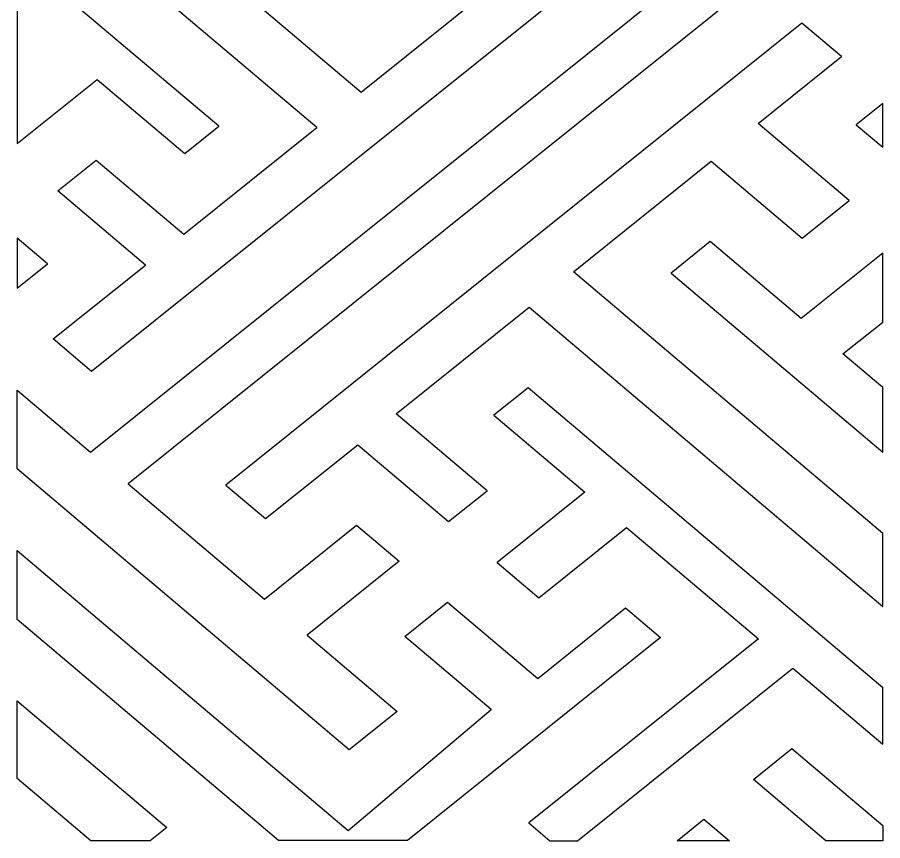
# Model space of a CAD drawing. Header units: centimetres. Extents: x -23.3 to 23.3, y -39.9 to 39.9.
# Drawn here: x -23.3 to -2.43, y -39.9 to -20.03 of the extents above; entities that cross this region are included whole.
import ezdxf

# ---------------------------------------------------------------- set-up
doc = ezdxf.new("R2010")
doc.units = ezdxf.units.CM
doc.header["$MEASUREMENT"] = 0
doc.layers.add('layer 1', color=7, linetype='Continuous')

msp = doc.modelspace()

# ---------------------------------------------------------------- linework, layer by layer
at = {"layer": 'layer 1', "color": 114}
for points, knots in [([(-2.43441, -19.85233), (-2.43441, -19.85233), (-2.43441, -18.38229), (-2.43441, -18.38229), (-2.43441, -18.38229), (-2.43441, -18.38229), (-10.71352, -11.37288), (-10.71352, -11.37288), (-10.71352, -11.37288), (-10.71352, -11.37288), (-11.60502, -12.08814), (-11.60502, -12.08814), (-11.60502, -12.08814), (-11.60502, -12.08814), (-9.4662, -13.89894), (-9.4662, -13.89894), (-9.4662, -13.89894), (-9.4662, -13.89894), (-11.4755, -15.51104), (-11.4755, -15.51104), (-11.4755, -15.51104), (-11.4755, -15.51104), (-10.52888, -16.31248), (-10.52888, -16.31248), (-10.52888, -16.31248), (-10.52888, -16.31248), (-8.51959, -14.7004), (-8.51959, -14.7004), (-8.51959, -14.7004), (-8.51959, -14.7004), (-5.25966, -17.46037), (-5.25966, -17.46037), (-5.25966, -17.46037), (-5.25966, -17.46037), (-21.53756, -30.52044), (-21.53756, -30.52044), (-21.53756, -30.52044), (-21.53756, -30.52044), (-23.30431, -29.02466), (-23.30431, -29.02466), (-23.30431, -29.02466), (-23.30431, -29.02466), (-23.30431, -30.92901), (-23.30431, -30.92901), (-23.30431, -30.92901), (-23.30431, -30.92901), (-15.29966, -37.70603), (-15.29966, -37.70603), (-15.29966, -37.70603), (-15.29966, -37.70603), (-14.14479, -36.77946), (-14.14479, -36.77946), (-14.14479, -36.77946), (-14.14479, -36.77946), (-16.31752, -34.93991), (-16.31752, -34.93991), (-16.31752, -34.93991), (-16.31752, -34.93991), (-14.09402, -33.15596), (-14.09402, -33.15596), (-14.09402, -33.15596), (-14.09402, -33.15596), (-15.12073, -32.2867), (-15.12073, -32.2867), (-15.12073, -32.2867), (-15.12073, -32.2867), (-17.34424, -34.07065), (-17.34424, -34.07065), (-17.34424, -34.07065), (-17.34424, -34.07065), (-20.63287, -31.28638), (-20.63287, -31.28638), (-20.63287, -31.28638), (-20.63287, -31.28638), (-4.35496, -18.22632), (-4.35496, -18.22632), (-4.35496, -18.22632), (-4.35496, -18.22632), (-2.43441, -19.85233), (-2.43441, -19.85233)], [0, 0, 0, 0, 0.04761905, 0.04761905, 0.04761905, 0.04761905, 0.0952381, 0.0952381, 0.0952381, 0.0952381, 0.14285714, 0.14285714, 0.14285714, 0.14285714, 0.19047619, 0.19047619, 0.19047619, 0.19047619, 0.23809524, 0.23809524, 0.23809524, 0.23809524, 0.28571429, 0.28571429, 0.28571429, 0.28571429, 0.33333333, 0.33333333, 0.33333333, 0.33333333, 0.38095238, 0.38095238, 0.38095238, 0.38095238, 0.42857143, 0.42857143, 0.42857143, 0.42857143, 0.47619048, 0.47619048, 0.47619048, 0.47619048, 0.52380952, 0.52380952, 0.52380952, 0.52380952, 0.57142857, 0.57142857, 0.57142857, 0.57142857, 0.61904762, 0.61904762, 0.61904762, 0.61904762, 0.66666667, 0.66666667, 0.66666667, 0.66666667, 0.71428571, 0.71428571, 0.71428571, 0.71428571, 0.76190476, 0.76190476, 0.76190476, 0.76190476, 0.80952381, 0.80952381, 0.80952381, 0.80952381, 0.85714286, 0.85714286, 0.85714286, 0.85714286, 0.9047619, 0.9047619, 0.9047619, 0.9047619, 1, 1, 1, 1]), ([(-22.32866, -24.21887), (-22.32866, -24.21887), (-20.21582, -26.00767), (-20.21582, -26.00767), (-20.21582, -26.00767), (-20.21582, -26.00767), (-22.43931, -27.79162), (-22.43931, -27.79162), (-22.43931, -27.79162), (-22.43931, -27.79162), (-21.5119, -28.57679), (-21.5119, -28.57679), (-21.5119, -28.57679), (-21.5119, -28.57679), (-7.61782, -17.42925), (-7.61782, -17.42925), (-7.61782, -17.42925), (-7.61782, -17.42925), (-8.54521, -16.64409), (-8.54521, -16.64409), (-8.54521, -16.64409), (-8.54521, -16.64409), (-10.55452, -18.25618), (-10.55452, -18.25618), (-10.55452, -18.25618), (-10.55452, -18.25618), (-12.66739, -16.46734), (-12.66739, -16.46734), (-12.66739, -16.46734), (-12.66739, -16.46734), (-13.8007, -17.37661), (-13.8007, -17.37661), (-13.8007, -17.37661), (-13.8007, -17.37661), (-11.6878, -19.16547), (-11.6878, -19.16547), (-11.6878, -19.16547), (-11.6878, -19.16547), (-15.01569, -21.83551), (-15.01569, -21.83551), (-15.01569, -21.83551), (-15.01569, -21.83551), (-23.30432, -14.81805), (-23.30432, -14.81805), (-23.30432, -14.81805), (-23.30432, -14.81805), (-23.30432, -16.57845), (-23.30432, -16.57845), (-23.30432, -16.57845), (-23.30432, -16.57845), (-16.08329, -22.69204), (-16.08329, -22.69204), (-16.08329, -22.69204), (-16.08329, -22.69204), (-19.28848, -25.26365), (-19.28848, -25.26365), (-19.28848, -25.26365), (-19.28848, -25.26365), (-21.40133, -23.47484), (-21.40133, -23.47484), (-21.40133, -23.47484), (-21.40133, -23.47484), (-22.32866, -24.21887), (-22.32866, -24.21887)], [0, 0, 0, 0, 0.05882353, 0.05882353, 0.05882353, 0.05882353, 0.11764706, 0.11764706, 0.11764706, 0.11764706, 0.17647059, 0.17647059, 0.17647059, 0.17647059, 0.23529412, 0.23529412, 0.23529412, 0.23529412, 0.29411765, 0.29411765, 0.29411765, 0.29411765, 0.35294118, 0.35294118, 0.35294118, 0.35294118, 0.41176471, 0.41176471, 0.41176471, 0.41176471, 0.47058824, 0.47058824, 0.47058824, 0.47058824, 0.52941176, 0.52941176, 0.52941176, 0.52941176, 0.58823529, 0.58823529, 0.58823529, 0.58823529, 0.64705882, 0.64705882, 0.64705882, 0.64705882, 0.70588235, 0.70588235, 0.70588235, 0.70588235, 0.76470588, 0.76470588, 0.76470588, 0.76470588, 0.82352941, 0.82352941, 0.82352941, 0.82352941, 0.88235294, 0.88235294, 0.88235294, 0.88235294, 1, 1, 1, 1]), ([(-19.26283, -23.32003), (-19.26283, -23.32003), (-21.37574, -21.53115), (-21.37574, -21.53115), (-21.37574, -21.53115), (-21.37574, -21.53115), (-23.3043, -23.07854), (-23.3043, -23.07854), (-23.3043, -23.07854), (-23.3043, -23.07854), (-23.30431, -18.54385), (-23.30431, -18.54385), (-23.30431, -18.54385), (-23.30431, -18.54385), (-18.44141, -22.66097), (-18.44141, -22.66097), (-18.44141, -22.66097), (-18.44141, -22.66097), (-19.26283, -23.32003), (-19.26283, -23.32003)], [0, 0, 0, 0, 0.16666667, 0.16666667, 0.16666667, 0.16666667, 0.33333333, 0.33333333, 0.33333333, 0.33333333, 0.5, 0.5, 0.5, 0.5, 0.66666667, 0.66666667, 0.66666667, 0.66666667, 1, 1, 1, 1]), ([(-3.24079, -24.44824), (-3.24079, -24.44824), (-4.37407, -25.35752), (-4.37407, -25.35752), (-4.37407, -25.35752), (-4.37407, -25.35752), (-6.5671, -23.50084), (-6.5671, -23.50084), (-6.5671, -23.50084), (-6.5671, -23.50084), (-9.895, -26.17087), (-9.895, -26.17087), (-9.895, -26.17087), (-9.895, -26.17087), (-2.43441, -32.48725), (-2.43441, -32.48725), (-2.43441, -32.48725), (-2.43441, -32.48725), (-2.4344, -34.24766), (-2.4344, -34.24766), (-2.4344, -34.24766), (-2.4344, -34.24766), (-10.96259, -27.02742), (-10.96259, -27.02742), (-10.96259, -27.02742), (-10.96259, -27.02742), (-14.16782, -29.59902), (-14.16782, -29.59902), (-14.16782, -29.59902), (-14.16782, -29.59902), (-11.97481, -31.45567), (-11.97481, -31.45567), (-11.97481, -31.45567), (-11.97481, -31.45567), (-12.90214, -32.19969), (-12.90214, -32.19969), (-12.90214, -32.19969), (-12.90214, -32.19969), (-15.09515, -30.343), (-15.09515, -30.343), (-15.09515, -30.343), (-15.09515, -30.343), (-17.31863, -32.12694), (-17.31863, -32.12694), (-17.31863, -32.12694), (-17.31863, -32.12694), (-18.27469, -31.31749), (-18.27469, -31.31749), (-18.27469, -31.31749), (-18.27469, -31.31749), (-4.38059, -20.17001), (-4.38059, -20.17001), (-4.38059, -20.17001), (-4.38059, -20.17001), (-3.4245, -20.97948), (-3.4245, -20.97948), (-3.4245, -20.97948), (-3.4245, -20.97948), (-5.4338, -22.59158), (-5.4338, -22.59158), (-5.4338, -22.59158), (-5.4338, -22.59158), (-3.24079, -24.44824), (-3.24079, -24.44824)], [0, 0, 0, 0, 0.05882353, 0.05882353, 0.05882353, 0.05882353, 0.11764706, 0.11764706, 0.11764706, 0.11764706, 0.17647059, 0.17647059, 0.17647059, 0.17647059, 0.23529412, 0.23529412, 0.23529412, 0.23529412, 0.29411765, 0.29411765, 0.29411765, 0.29411765, 0.35294118, 0.35294118, 0.35294118, 0.35294118, 0.41176471, 0.41176471, 0.41176471, 0.41176471, 0.47058824, 0.47058824, 0.47058824, 0.47058824, 0.52941176, 0.52941176, 0.52941176, 0.52941176, 0.58823529, 0.58823529, 0.58823529, 0.58823529, 0.64705882, 0.64705882, 0.64705882, 0.64705882, 0.70588235, 0.70588235, 0.70588235, 0.70588235, 0.76470588, 0.76470588, 0.76470588, 0.76470588, 0.82352941, 0.82352941, 0.82352941, 0.82352941, 0.88235294, 0.88235294, 0.88235294, 0.88235294, 1, 1, 1, 1]), ([(-3.0756, -22.62268), (-3.0756, -22.62268), (-2.43441, -22.10826), (-2.43441, -22.10826), (-2.43441, -22.10826), (-2.43441, -22.10826), (-2.43441, -23.16554), (-2.43441, -23.16554), (-2.43441, -23.16554), (-2.43441, -23.16554), (-3.0756, -22.62268), (-3.0756, -22.62268)], [0, 0, 0, 0, 0.25, 0.25, 0.25, 0.25, 0.5, 0.5, 0.5, 0.5, 1, 1, 1, 1]), ([(-23.30431, -26.5626), (-23.30431, -26.5626), (-23.30431, -25.35823), (-23.30431, -25.35823), (-23.30431, -25.35823), (-23.30431, -25.35823), (-22.57394, -25.97658), (-22.57394, -25.97658), (-22.57394, -25.97658), (-22.57394, -25.97658), (-23.30431, -26.5626), (-23.30431, -26.5626)], [0, 0, 0, 0, 0.25, 0.25, 0.25, 0.25, 0.5, 0.5, 0.5, 0.5, 1, 1, 1, 1]), ([(-2.4344, -25.72441), (-2.4344, -25.72441), (-2.4344, -27.38408), (-2.4344, -27.38408), (-2.4344, -27.38408), (-2.4344, -27.38408), (-3.39324, -28.15334), (-3.39324, -28.15334), (-3.39324, -28.15334), (-3.39324, -28.15334), (-2.43441, -28.9651), (-2.43441, -28.9651), (-2.43441, -28.9651), (-2.43441, -28.9651), (-2.43441, -30.52187), (-2.43441, -30.52187), (-2.43441, -30.52187), (-2.43441, -30.52187), (-7.53685, -26.20198), (-7.53685, -26.20198), (-7.53685, -26.20198), (-7.53685, -26.20198), (-6.59274, -25.44452), (-6.59274, -25.44452), (-6.59274, -25.44452), (-6.59274, -25.44452), (-4.39973, -27.30121), (-4.39973, -27.30121), (-4.39973, -27.30121), (-4.39973, -27.30121), (-2.4344, -25.72441), (-2.4344, -25.72441)], [0, 0, 0, 0, 0.11111111, 0.11111111, 0.11111111, 0.11111111, 0.22222222, 0.22222222, 0.22222222, 0.22222222, 0.33333333, 0.33333333, 0.33333333, 0.33333333, 0.44444444, 0.44444444, 0.44444444, 0.44444444, 0.55555556, 0.55555556, 0.55555556, 0.55555556, 0.66666667, 0.66666667, 0.66666667, 0.66666667, 0.77777778, 0.77777778, 0.77777778, 0.77777778, 1, 1, 1, 1]), ([(-2.43441, -37.56749), (-2.43441, -37.56749), (-4.60059, -35.73361), (-4.60059, -35.73361), (-4.60059, -35.73361), (-4.60059, -35.73361), (-9.79161, -39.89846), (-9.79161, -39.89846), (-9.79161, -39.89846), (-9.79161, -39.89846), (-10.46081, -39.89845), (-10.46081, -39.89845), (-10.46081, -39.89845), (-10.46081, -39.89845), (-10.96602, -39.47076), (-10.96602, -39.47076), (-10.96602, -39.47076), (-10.96602, -39.47076), (-5.4314, -35.03023), (-5.4314, -35.03023), (-5.4314, -35.03023), (-5.4314, -35.03023), (-8.61019, -32.33894), (-8.61019, -32.33894), (-8.61019, -32.33894), (-8.61019, -32.33894), (-10.72937, -34.0392), (-10.72937, -34.0392), (-10.72937, -34.0392), (-10.72937, -34.0392), (-11.73588, -33.18707), (-11.73588, -33.18707), (-11.73588, -33.18707), (-11.73588, -33.18707), (-9.61668, -31.48679), (-9.61668, -31.48679), (-9.61668, -31.48679), (-9.61668, -31.48679), (-11.80967, -29.63014), (-11.80967, -29.63014), (-11.80967, -29.63014), (-11.80967, -29.63014), (-10.98824, -28.97109), (-10.98824, -28.97109), (-10.98824, -28.97109), (-10.98824, -28.97109), (-2.43441, -36.21305), (-2.43441, -36.21305), (-2.43441, -36.21305), (-2.43441, -36.21305), (-2.43441, -37.56749), (-2.43441, -37.56749)], [0, 0, 0, 0, 0.07142857, 0.07142857, 0.07142857, 0.07142857, 0.14285714, 0.14285714, 0.14285714, 0.14285714, 0.21428571, 0.21428571, 0.21428571, 0.21428571, 0.28571429, 0.28571429, 0.28571429, 0.28571429, 0.35714286, 0.35714286, 0.35714286, 0.35714286, 0.42857143, 0.42857143, 0.42857143, 0.42857143, 0.5, 0.5, 0.5, 0.5, 0.57142857, 0.57142857, 0.57142857, 0.57142857, 0.64285714, 0.64285714, 0.64285714, 0.64285714, 0.71428571, 0.71428571, 0.71428571, 0.71428571, 0.78571429, 0.78571429, 0.78571429, 0.78571429, 0.85714286, 0.85714286, 0.85714286, 0.85714286, 1, 1, 1, 1]), ([(-13.89463, -39.89731), (-13.89463, -39.89731), (-7.78953, -34.99907), (-7.78953, -34.99907), (-7.78953, -34.99907), (-7.78953, -34.99907), (-8.63579, -34.2826), (-8.63579, -34.2826), (-8.63579, -34.2826), (-8.63579, -34.2826), (-10.75502, -35.98289), (-10.75502, -35.98289), (-10.75502, -35.98289), (-10.75502, -35.98289), (-12.92778, -34.14334), (-12.92778, -34.14334), (-12.92778, -34.14334), (-12.92778, -34.14334), (-13.95938, -34.97102), (-13.95938, -34.97102), (-13.95938, -34.97102), (-13.95938, -34.97102), (-11.88023, -36.73132), (-11.88023, -36.73132), (-11.88023, -36.73132), (-11.88023, -36.73132), (-15.3253, -39.6497), (-15.3253, -39.6497), (-15.3253, -39.6497), (-15.3253, -39.6497), (-23.30431, -32.89437), (-23.30431, -32.89437), (-23.30431, -32.89437), (-23.30431, -32.89437), (-23.30431, -34.55926), (-23.30431, -34.55926), (-23.30431, -34.55926), (-23.30431, -34.55926), (-17.00184, -39.89517), (-17.00184, -39.89517), (-17.00184, -39.89517), (-17.00184, -39.89517), (-13.89463, -39.89731), (-13.89463, -39.89731)], [0, 0, 0, 0, 0.08333333, 0.08333333, 0.08333333, 0.08333333, 0.16666667, 0.16666667, 0.16666667, 0.16666667, 0.25, 0.25, 0.25, 0.25, 0.33333333, 0.33333333, 0.33333333, 0.33333333, 0.41666667, 0.41666667, 0.41666667, 0.41666667, 0.5, 0.5, 0.5, 0.5, 0.58333333, 0.58333333, 0.58333333, 0.58333333, 0.66666667, 0.66666667, 0.66666667, 0.66666667, 0.75, 0.75, 0.75, 0.75, 0.83333333, 0.83333333, 0.83333333, 0.83333333, 1, 1, 1, 1]), ([(-19.69964, -39.57656), (-19.69964, -39.57656), (-23.30431, -36.52472), (-23.30431, -36.52472), (-23.30431, -36.52472), (-23.30431, -36.52472), (-23.3043, -38.39927), (-23.3043, -38.39927), (-23.3043, -38.39927), (-23.3043, -38.39927), (-21.53341, -39.89859), (-21.53341, -39.89859), (-21.53341, -39.89859), (-21.53341, -39.89859), (-20.10086, -39.89784), (-20.10086, -39.89784), (-20.10086, -39.89784), (-20.10086, -39.89784), (-19.69964, -39.57656), (-19.69964, -39.57656)], [0, 0, 0, 0, 0.16666667, 0.16666667, 0.16666667, 0.16666667, 0.33333333, 0.33333333, 0.33333333, 0.33333333, 0.5, 0.5, 0.5, 0.5, 0.66666667, 0.66666667, 0.66666667, 0.66666667, 1, 1, 1, 1]), ([(-2.43441, -39.53291), (-2.43441, -39.53291), (-4.62622, -37.67728), (-4.62622, -37.67728), (-4.62622, -37.67728), (-4.62622, -37.67728), (-5.55353, -38.4213), (-5.55353, -38.4213), (-5.55353, -38.4213), (-5.55353, -38.4213), (-3.80711, -39.89835), (-3.80711, -39.89835), (-3.80711, -39.89835), (-3.80711, -39.89835), (-2.4344, -39.89844), (-2.4344, -39.89844), (-2.4344, -39.89844), (-2.4344, -39.89844), (-2.43441, -39.53291), (-2.43441, -39.53291)], [0, 0, 0, 0, 0.16666667, 0.16666667, 0.16666667, 0.16666667, 0.33333333, 0.33333333, 0.33333333, 0.33333333, 0.5, 0.5, 0.5, 0.5, 0.66666667, 0.66666667, 0.66666667, 0.66666667, 1, 1, 1, 1]), ([(-7.39465, -39.89846), (-7.39465, -39.89846), (-6.13021, -39.89846), (-6.13021, -39.89846), (-6.13021, -39.89846), (-6.13021, -39.89846), (-6.74544, -39.3776), (-6.74544, -39.3776), (-6.74544, -39.3776), (-6.74544, -39.3776), (-7.39465, -39.89846), (-7.39465, -39.89846)], [0, 0, 0, 0, 0.25, 0.25, 0.25, 0.25, 0.5, 0.5, 0.5, 0.5, 1, 1, 1, 1])]:
    msp.add_open_spline(points, degree=3, knots=knots, dxfattribs=at)
at = {"layer": 'layer 1', "color": 250, "lineweight": 9}
for points, knots in [([(-2.43441, -19.85233), (-2.43441, -19.85233), (-2.43441, -18.38229), (-2.43441, -18.38229), (-2.43441, -18.38229), (-2.43441, -18.38229), (-10.71352, -11.37288), (-10.71352, -11.37288), (-10.71352, -11.37288), (-10.71352, -11.37288), (-11.60502, -12.08814), (-11.60502, -12.08814), (-11.60502, -12.08814), (-11.60502, -12.08814), (-9.4662, -13.89894), (-9.4662, -13.89894), (-9.4662, -13.89894), (-9.4662, -13.89894), (-11.4755, -15.51104), (-11.4755, -15.51104), (-11.4755, -15.51104), (-11.4755, -15.51104), (-10.52888, -16.31248), (-10.52888, -16.31248), (-10.52888, -16.31248), (-10.52888, -16.31248), (-8.51959, -14.7004), (-8.51959, -14.7004), (-8.51959, -14.7004), (-8.51959, -14.7004), (-5.25966, -17.46037), (-5.25966, -17.46037), (-5.25966, -17.46037), (-5.25966, -17.46037), (-21.53756, -30.52044), (-21.53756, -30.52044), (-21.53756, -30.52044), (-21.53756, -30.52044), (-23.30431, -29.02466), (-23.30431, -29.02466), (-23.30431, -29.02466), (-23.30431, -29.02466), (-23.30431, -30.92901), (-23.30431, -30.92901), (-23.30431, -30.92901), (-23.30431, -30.92901), (-15.29966, -37.70603), (-15.29966, -37.70603), (-15.29966, -37.70603), (-15.29966, -37.70603), (-14.14479, -36.77946), (-14.14479, -36.77946), (-14.14479, -36.77946), (-14.14479, -36.77946), (-16.31752, -34.93991), (-16.31752, -34.93991), (-16.31752, -34.93991), (-16.31752, -34.93991), (-14.09402, -33.15596), (-14.09402, -33.15596), (-14.09402, -33.15596), (-14.09402, -33.15596), (-15.12073, -32.2867), (-15.12073, -32.2867), (-15.12073, -32.2867), (-15.12073, -32.2867), (-17.34424, -34.07065), (-17.34424, -34.07065), (-17.34424, -34.07065), (-17.34424, -34.07065), (-20.63287, -31.28638), (-20.63287, -31.28638), (-20.63287, -31.28638), (-20.63287, -31.28638), (-4.35496, -18.22632), (-4.35496, -18.22632), (-4.35496, -18.22632), (-4.35496, -18.22632), (-2.43441, -19.85233), (-2.43441, -19.85233)], [0, 0, 0, 0, 0.04761905, 0.04761905, 0.04761905, 0.04761905, 0.0952381, 0.0952381, 0.0952381, 0.0952381, 0.14285714, 0.14285714, 0.14285714, 0.14285714, 0.19047619, 0.19047619, 0.19047619, 0.19047619, 0.23809524, 0.23809524, 0.23809524, 0.23809524, 0.28571429, 0.28571429, 0.28571429, 0.28571429, 0.33333333, 0.33333333, 0.33333333, 0.33333333, 0.38095238, 0.38095238, 0.38095238, 0.38095238, 0.42857143, 0.42857143, 0.42857143, 0.42857143, 0.47619048, 0.47619048, 0.47619048, 0.47619048, 0.52380952, 0.52380952, 0.52380952, 0.52380952, 0.57142857, 0.57142857, 0.57142857, 0.57142857, 0.61904762, 0.61904762, 0.61904762, 0.61904762, 0.66666667, 0.66666667, 0.66666667, 0.66666667, 0.71428571, 0.71428571, 0.71428571, 0.71428571, 0.76190476, 0.76190476, 0.76190476, 0.76190476, 0.80952381, 0.80952381, 0.80952381, 0.80952381, 0.85714286, 0.85714286, 0.85714286, 0.85714286, 0.9047619, 0.9047619, 0.9047619, 0.9047619, 1, 1, 1, 1]), ([(-22.32866, -24.21887), (-22.32866, -24.21887), (-20.21582, -26.00767), (-20.21582, -26.00767), (-20.21582, -26.00767), (-20.21582, -26.00767), (-22.43931, -27.79162), (-22.43931, -27.79162), (-22.43931, -27.79162), (-22.43931, -27.79162), (-21.5119, -28.57679), (-21.5119, -28.57679), (-21.5119, -28.57679), (-21.5119, -28.57679), (-7.61782, -17.42925), (-7.61782, -17.42925), (-7.61782, -17.42925), (-7.61782, -17.42925), (-8.54521, -16.64409), (-8.54521, -16.64409), (-8.54521, -16.64409), (-8.54521, -16.64409), (-10.55452, -18.25618), (-10.55452, -18.25618), (-10.55452, -18.25618), (-10.55452, -18.25618), (-12.66739, -16.46734), (-12.66739, -16.46734), (-12.66739, -16.46734), (-12.66739, -16.46734), (-13.8007, -17.37661), (-13.8007, -17.37661), (-13.8007, -17.37661), (-13.8007, -17.37661), (-11.6878, -19.16547), (-11.6878, -19.16547), (-11.6878, -19.16547), (-11.6878, -19.16547), (-15.01569, -21.83551), (-15.01569, -21.83551), (-15.01569, -21.83551), (-15.01569, -21.83551), (-23.30432, -14.81805), (-23.30432, -14.81805), (-23.30432, -14.81805), (-23.30432, -14.81805), (-23.30432, -16.57845), (-23.30432, -16.57845), (-23.30432, -16.57845), (-23.30432, -16.57845), (-16.08329, -22.69204), (-16.08329, -22.69204), (-16.08329, -22.69204), (-16.08329, -22.69204), (-19.28848, -25.26365), (-19.28848, -25.26365), (-19.28848, -25.26365), (-19.28848, -25.26365), (-21.40133, -23.47484), (-21.40133, -23.47484), (-21.40133, -23.47484), (-21.40133, -23.47484), (-22.32866, -24.21887), (-22.32866, -24.21887)], [0, 0, 0, 0, 0.05882353, 0.05882353, 0.05882353, 0.05882353, 0.11764706, 0.11764706, 0.11764706, 0.11764706, 0.17647059, 0.17647059, 0.17647059, 0.17647059, 0.23529412, 0.23529412, 0.23529412, 0.23529412, 0.29411765, 0.29411765, 0.29411765, 0.29411765, 0.35294118, 0.35294118, 0.35294118, 0.35294118, 0.41176471, 0.41176471, 0.41176471, 0.41176471, 0.47058824, 0.47058824, 0.47058824, 0.47058824, 0.52941176, 0.52941176, 0.52941176, 0.52941176, 0.58823529, 0.58823529, 0.58823529, 0.58823529, 0.64705882, 0.64705882, 0.64705882, 0.64705882, 0.70588235, 0.70588235, 0.70588235, 0.70588235, 0.76470588, 0.76470588, 0.76470588, 0.76470588, 0.82352941, 0.82352941, 0.82352941, 0.82352941, 0.88235294, 0.88235294, 0.88235294, 0.88235294, 1, 1, 1, 1]), ([(-19.26283, -23.32003), (-19.26283, -23.32003), (-21.37574, -21.53115), (-21.37574, -21.53115), (-21.37574, -21.53115), (-21.37574, -21.53115), (-23.3043, -23.07854), (-23.3043, -23.07854), (-23.3043, -23.07854), (-23.3043, -23.07854), (-23.30431, -18.54385), (-23.30431, -18.54385), (-23.30431, -18.54385), (-23.30431, -18.54385), (-18.44141, -22.66097), (-18.44141, -22.66097), (-18.44141, -22.66097), (-18.44141, -22.66097), (-19.26283, -23.32003), (-19.26283, -23.32003)], [0, 0, 0, 0, 0.16666667, 0.16666667, 0.16666667, 0.16666667, 0.33333333, 0.33333333, 0.33333333, 0.33333333, 0.5, 0.5, 0.5, 0.5, 0.66666667, 0.66666667, 0.66666667, 0.66666667, 1, 1, 1, 1]), ([(-3.24079, -24.44824), (-3.24079, -24.44824), (-4.37407, -25.35752), (-4.37407, -25.35752), (-4.37407, -25.35752), (-4.37407, -25.35752), (-6.5671, -23.50084), (-6.5671, -23.50084), (-6.5671, -23.50084), (-6.5671, -23.50084), (-9.895, -26.17087), (-9.895, -26.17087), (-9.895, -26.17087), (-9.895, -26.17087), (-2.43441, -32.48725), (-2.43441, -32.48725), (-2.43441, -32.48725), (-2.43441, -32.48725), (-2.4344, -34.24766), (-2.4344, -34.24766), (-2.4344, -34.24766), (-2.4344, -34.24766), (-10.96259, -27.02742), (-10.96259, -27.02742), (-10.96259, -27.02742), (-10.96259, -27.02742), (-14.16782, -29.59902), (-14.16782, -29.59902), (-14.16782, -29.59902), (-14.16782, -29.59902), (-11.97481, -31.45567), (-11.97481, -31.45567), (-11.97481, -31.45567), (-11.97481, -31.45567), (-12.90214, -32.19969), (-12.90214, -32.19969), (-12.90214, -32.19969), (-12.90214, -32.19969), (-15.09515, -30.343), (-15.09515, -30.343), (-15.09515, -30.343), (-15.09515, -30.343), (-17.31863, -32.12694), (-17.31863, -32.12694), (-17.31863, -32.12694), (-17.31863, -32.12694), (-18.27469, -31.31749), (-18.27469, -31.31749), (-18.27469, -31.31749), (-18.27469, -31.31749), (-4.38059, -20.17001), (-4.38059, -20.17001), (-4.38059, -20.17001), (-4.38059, -20.17001), (-3.4245, -20.97948), (-3.4245, -20.97948), (-3.4245, -20.97948), (-3.4245, -20.97948), (-5.4338, -22.59158), (-5.4338, -22.59158), (-5.4338, -22.59158), (-5.4338, -22.59158), (-3.24079, -24.44824), (-3.24079, -24.44824)], [0, 0, 0, 0, 0.05882353, 0.05882353, 0.05882353, 0.05882353, 0.11764706, 0.11764706, 0.11764706, 0.11764706, 0.17647059, 0.17647059, 0.17647059, 0.17647059, 0.23529412, 0.23529412, 0.23529412, 0.23529412, 0.29411765, 0.29411765, 0.29411765, 0.29411765, 0.35294118, 0.35294118, 0.35294118, 0.35294118, 0.41176471, 0.41176471, 0.41176471, 0.41176471, 0.47058824, 0.47058824, 0.47058824, 0.47058824, 0.52941176, 0.52941176, 0.52941176, 0.52941176, 0.58823529, 0.58823529, 0.58823529, 0.58823529, 0.64705882, 0.64705882, 0.64705882, 0.64705882, 0.70588235, 0.70588235, 0.70588235, 0.70588235, 0.76470588, 0.76470588, 0.76470588, 0.76470588, 0.82352941, 0.82352941, 0.82352941, 0.82352941, 0.88235294, 0.88235294, 0.88235294, 0.88235294, 1, 1, 1, 1]), ([(-3.0756, -22.62268), (-3.0756, -22.62268), (-2.43441, -22.10826), (-2.43441, -22.10826), (-2.43441, -22.10826), (-2.43441, -22.10826), (-2.43441, -23.16554), (-2.43441, -23.16554), (-2.43441, -23.16554), (-2.43441, -23.16554), (-3.0756, -22.62268), (-3.0756, -22.62268)], [0, 0, 0, 0, 0.25, 0.25, 0.25, 0.25, 0.5, 0.5, 0.5, 0.5, 1, 1, 1, 1]), ([(-23.30431, -26.5626), (-23.30431, -26.5626), (-23.30431, -25.35823), (-23.30431, -25.35823), (-23.30431, -25.35823), (-23.30431, -25.35823), (-22.57394, -25.97658), (-22.57394, -25.97658), (-22.57394, -25.97658), (-22.57394, -25.97658), (-23.30431, -26.5626), (-23.30431, -26.5626)], [0, 0, 0, 0, 0.25, 0.25, 0.25, 0.25, 0.5, 0.5, 0.5, 0.5, 1, 1, 1, 1]), ([(-2.4344, -25.72441), (-2.4344, -25.72441), (-2.4344, -27.38408), (-2.4344, -27.38408), (-2.4344, -27.38408), (-2.4344, -27.38408), (-3.39324, -28.15334), (-3.39324, -28.15334), (-3.39324, -28.15334), (-3.39324, -28.15334), (-2.43441, -28.9651), (-2.43441, -28.9651), (-2.43441, -28.9651), (-2.43441, -28.9651), (-2.43441, -30.52187), (-2.43441, -30.52187), (-2.43441, -30.52187), (-2.43441, -30.52187), (-7.53685, -26.20198), (-7.53685, -26.20198), (-7.53685, -26.20198), (-7.53685, -26.20198), (-6.59274, -25.44452), (-6.59274, -25.44452), (-6.59274, -25.44452), (-6.59274, -25.44452), (-4.39973, -27.30121), (-4.39973, -27.30121), (-4.39973, -27.30121), (-4.39973, -27.30121), (-2.4344, -25.72441), (-2.4344, -25.72441)], [0, 0, 0, 0, 0.11111111, 0.11111111, 0.11111111, 0.11111111, 0.22222222, 0.22222222, 0.22222222, 0.22222222, 0.33333333, 0.33333333, 0.33333333, 0.33333333, 0.44444444, 0.44444444, 0.44444444, 0.44444444, 0.55555556, 0.55555556, 0.55555556, 0.55555556, 0.66666667, 0.66666667, 0.66666667, 0.66666667, 0.77777778, 0.77777778, 0.77777778, 0.77777778, 1, 1, 1, 1]), ([(-2.43441, -37.56749), (-2.43441, -37.56749), (-4.60059, -35.73361), (-4.60059, -35.73361), (-4.60059, -35.73361), (-4.60059, -35.73361), (-9.79161, -39.89846), (-9.79161, -39.89846), (-9.79161, -39.89846), (-9.79161, -39.89846), (-10.46081, -39.89845), (-10.46081, -39.89845), (-10.46081, -39.89845), (-10.46081, -39.89845), (-10.96602, -39.47076), (-10.96602, -39.47076), (-10.96602, -39.47076), (-10.96602, -39.47076), (-5.4314, -35.03023), (-5.4314, -35.03023), (-5.4314, -35.03023), (-5.4314, -35.03023), (-8.61019, -32.33894), (-8.61019, -32.33894), (-8.61019, -32.33894), (-8.61019, -32.33894), (-10.72937, -34.0392), (-10.72937, -34.0392), (-10.72937, -34.0392), (-10.72937, -34.0392), (-11.73588, -33.18707), (-11.73588, -33.18707), (-11.73588, -33.18707), (-11.73588, -33.18707), (-9.61668, -31.48679), (-9.61668, -31.48679), (-9.61668, -31.48679), (-9.61668, -31.48679), (-11.80967, -29.63014), (-11.80967, -29.63014), (-11.80967, -29.63014), (-11.80967, -29.63014), (-10.98824, -28.97109), (-10.98824, -28.97109), (-10.98824, -28.97109), (-10.98824, -28.97109), (-2.43441, -36.21305), (-2.43441, -36.21305), (-2.43441, -36.21305), (-2.43441, -36.21305), (-2.43441, -37.56749), (-2.43441, -37.56749)], [0, 0, 0, 0, 0.07142857, 0.07142857, 0.07142857, 0.07142857, 0.14285714, 0.14285714, 0.14285714, 0.14285714, 0.21428571, 0.21428571, 0.21428571, 0.21428571, 0.28571429, 0.28571429, 0.28571429, 0.28571429, 0.35714286, 0.35714286, 0.35714286, 0.35714286, 0.42857143, 0.42857143, 0.42857143, 0.42857143, 0.5, 0.5, 0.5, 0.5, 0.57142857, 0.57142857, 0.57142857, 0.57142857, 0.64285714, 0.64285714, 0.64285714, 0.64285714, 0.71428571, 0.71428571, 0.71428571, 0.71428571, 0.78571429, 0.78571429, 0.78571429, 0.78571429, 0.85714286, 0.85714286, 0.85714286, 0.85714286, 1, 1, 1, 1]), ([(-13.89463, -39.89731), (-13.89463, -39.89731), (-7.78953, -34.99907), (-7.78953, -34.99907), (-7.78953, -34.99907), (-7.78953, -34.99907), (-8.63579, -34.2826), (-8.63579, -34.2826), (-8.63579, -34.2826), (-8.63579, -34.2826), (-10.75502, -35.98289), (-10.75502, -35.98289), (-10.75502, -35.98289), (-10.75502, -35.98289), (-12.92778, -34.14334), (-12.92778, -34.14334), (-12.92778, -34.14334), (-12.92778, -34.14334), (-13.95938, -34.97102), (-13.95938, -34.97102), (-13.95938, -34.97102), (-13.95938, -34.97102), (-11.88023, -36.73132), (-11.88023, -36.73132), (-11.88023, -36.73132), (-11.88023, -36.73132), (-15.3253, -39.6497), (-15.3253, -39.6497), (-15.3253, -39.6497), (-15.3253, -39.6497), (-23.30431, -32.89437), (-23.30431, -32.89437), (-23.30431, -32.89437), (-23.30431, -32.89437), (-23.30431, -34.55926), (-23.30431, -34.55926), (-23.30431, -34.55926), (-23.30431, -34.55926), (-17.00184, -39.89517), (-17.00184, -39.89517), (-17.00184, -39.89517), (-17.00184, -39.89517), (-13.89463, -39.89731), (-13.89463, -39.89731)], [0, 0, 0, 0, 0.08333333, 0.08333333, 0.08333333, 0.08333333, 0.16666667, 0.16666667, 0.16666667, 0.16666667, 0.25, 0.25, 0.25, 0.25, 0.33333333, 0.33333333, 0.33333333, 0.33333333, 0.41666667, 0.41666667, 0.41666667, 0.41666667, 0.5, 0.5, 0.5, 0.5, 0.58333333, 0.58333333, 0.58333333, 0.58333333, 0.66666667, 0.66666667, 0.66666667, 0.66666667, 0.75, 0.75, 0.75, 0.75, 0.83333333, 0.83333333, 0.83333333, 0.83333333, 1, 1, 1, 1]), ([(-19.69964, -39.57656), (-19.69964, -39.57656), (-23.30431, -36.52472), (-23.30431, -36.52472), (-23.30431, -36.52472), (-23.30431, -36.52472), (-23.3043, -38.39927), (-23.3043, -38.39927), (-23.3043, -38.39927), (-23.3043, -38.39927), (-21.53341, -39.89859), (-21.53341, -39.89859), (-21.53341, -39.89859), (-21.53341, -39.89859), (-20.10086, -39.89784), (-20.10086, -39.89784), (-20.10086, -39.89784), (-20.10086, -39.89784), (-19.69964, -39.57656), (-19.69964, -39.57656)], [0, 0, 0, 0, 0.16666667, 0.16666667, 0.16666667, 0.16666667, 0.33333333, 0.33333333, 0.33333333, 0.33333333, 0.5, 0.5, 0.5, 0.5, 0.66666667, 0.66666667, 0.66666667, 0.66666667, 1, 1, 1, 1]), ([(-2.43441, -39.53291), (-2.43441, -39.53291), (-4.62622, -37.67728), (-4.62622, -37.67728), (-4.62622, -37.67728), (-4.62622, -37.67728), (-5.55353, -38.4213), (-5.55353, -38.4213), (-5.55353, -38.4213), (-5.55353, -38.4213), (-3.80711, -39.89835), (-3.80711, -39.89835), (-3.80711, -39.89835), (-3.80711, -39.89835), (-2.4344, -39.89844), (-2.4344, -39.89844), (-2.4344, -39.89844), (-2.4344, -39.89844), (-2.43441, -39.53291), (-2.43441, -39.53291)], [0, 0, 0, 0, 0.16666667, 0.16666667, 0.16666667, 0.16666667, 0.33333333, 0.33333333, 0.33333333, 0.33333333, 0.5, 0.5, 0.5, 0.5, 0.66666667, 0.66666667, 0.66666667, 0.66666667, 1, 1, 1, 1]), ([(-7.39465, -39.89846), (-7.39465, -39.89846), (-6.13021, -39.89846), (-6.13021, -39.89846), (-6.13021, -39.89846), (-6.13021, -39.89846), (-6.74544, -39.3776), (-6.74544, -39.3776), (-6.74544, -39.3776), (-6.74544, -39.3776), (-7.39465, -39.89846), (-7.39465, -39.89846)], [0, 0, 0, 0, 0.25, 0.25, 0.25, 0.25, 0.5, 0.5, 0.5, 0.5, 1, 1, 1, 1])]:
    msp.add_open_spline(points, degree=3, knots=knots, dxfattribs=at)

doc.saveas('drawing.dxf')
